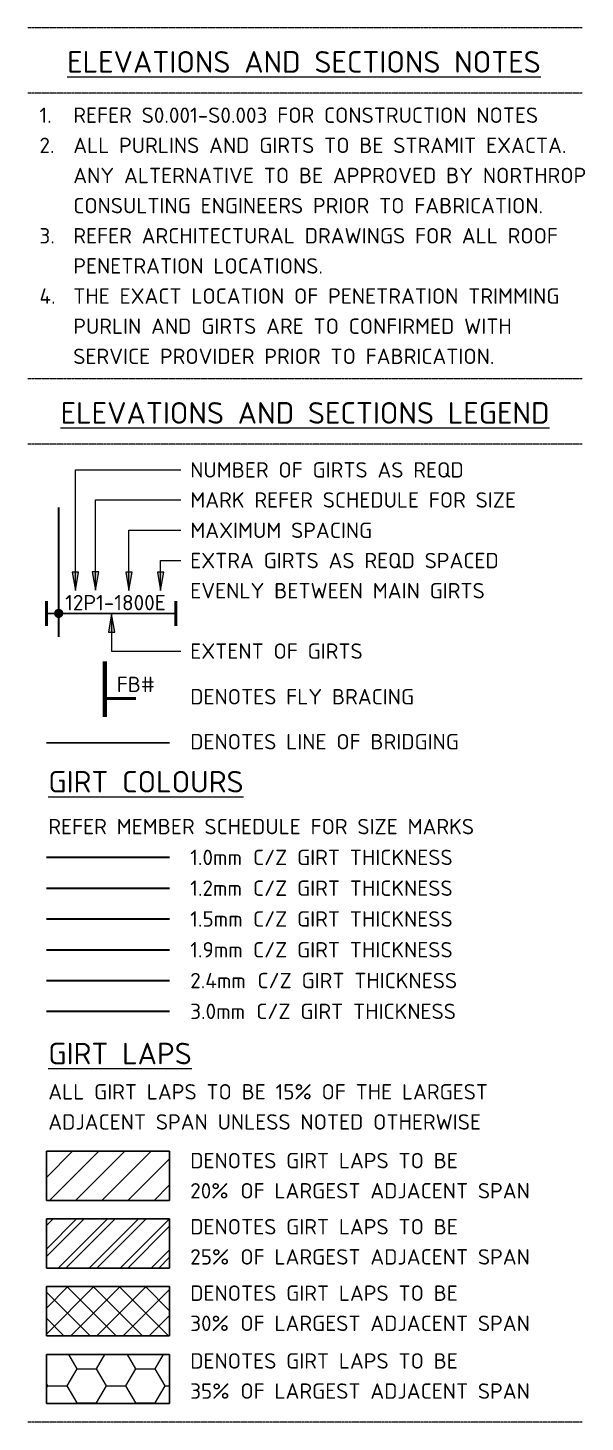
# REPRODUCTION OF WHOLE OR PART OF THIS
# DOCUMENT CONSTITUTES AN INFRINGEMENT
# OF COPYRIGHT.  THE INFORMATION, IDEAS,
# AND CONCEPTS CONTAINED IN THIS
# Model space of a CAD drawing. Header units: millimetres. Extents: x 632 to 645312, y -3890 to 22200.
# Drawn here: x 632 to 9678, y -3890 to 18750 of the extents above; entities that cross this region are included whole.
import ezdxf

# ---------------------------------------------------------------- set-up
doc = ezdxf.new("R2010")
doc.units = ezdxf.units.MM
doc.linetypes.add('Dash', pattern=[7, 5, -2])
doc.linetypes.add('Hidden', pattern=[4, 3, -1])
for name, color, linetype, lineweight in [('A-000-T_TEXT', 231, 'Continuous', 13), ('A-010-M_LINE', 90, 'Continuous', 13), ('Z-060-M_DETAIL', 92, 'Continuous', 25), ('Z-200_P_REF_PLANE', 111, 'Dash', 13)]:
    doc.layers.add(name, color=color, linetype=linetype, lineweight=lineweight)
doc.styles.add('ISOCPEUR', font='isocpeur.ttf', dxfattribs={"height": 250})
doc.styles.add('ISOCPEUR_B', font='', dxfattribs={"height": 250})
doc.styles.add('ISOCPEUR_B_1', font='', dxfattribs={"height": 350})
doc.styles.get('ISOCPEUR_B').set_extended_font_data('ISOCPEUR', bold=True)
doc.styles.get('ISOCPEUR_B_1').set_extended_font_data('ISOCPEUR', bold=True)

# ---------------------------------------------------------------- blocks, each defined once
blk = doc.blocks.new('NRP_Extent _v2_ - 1-100-3221692-_6_0_ STEELWORK SECTIONS LEGEND')
at = {"layer": 'Z-060-M_DETAIL'}
blk.add_hatch(color=256, dxfattribs=at).paths.add_polyline_path([(1132, 9167), (1151, 9170), (1169, 9177), (1185, 9189), (1197, 9205), (1204, 9223), (1207, 9242), (1204, 9262), (1197, 9280), (1185, 9295), (1169, 9307), (1151, 9315), (1132, 9317), (1112, 9315), (1094, 9307), (1079, 9295), (1067, 9280), (1059, 9262), (1057, 9242), (1059, 9223), (1067, 9205), (1079, 9189), (1094, 9177), (1112, 9170)])
at = {"layer": 'Z-060-M_DETAIL', "lineweight": 50}
for p, q in [((932, 9442), (932, 9042)), ((3032, 9442), (3032, 9042))]:
    blk.add_line(p, q, dxfattribs=at)
at = {"layer": 'Z-060-M_DETAIL'}
blk.add_line((3032, 9242), (932, 9242), dxfattribs=at)

msp = doc.modelspace()

# ---------------------------------------------------------------- hatches: boundary and pattern name
at = {"layer": 'A-000-T_TEXT', "lineweight": 18}
for points in [[(1402.1, 9612.4), (1454.9, 9912.4), (1349.2, 9912.4)], [(1730.9, 9617.8), (1783.8, 9917.8), (1678, 9917.8)], [(2272.8, 9612.4), (2325.7, 9912.4), (2219.9, 9912.4)], [(2787.3, 9613.1), (2840.2, 9913.1), (2734.4, 9913.1)], [(1991.3, 9237.5), (1938.4, 8937.5), (2044.2, 8937.5)]]:
    msp.add_hatch(color=7, dxfattribs=at).paths.add_polyline_path(points)
at = {"layer": 'Z-060-M_DETAIL', "lineweight": 18}
h = msp.add_hatch(dxfattribs=at)
h.set_pattern_fill('FP_1', color=8, style=0, pattern_type=2)
h.set_pattern_definition([(45, (0, 0), (-212.132, 212.132), [])])
h.paths.add_polyline_path([(931.7, 510.1), (931.7, -289.9), (2931.7, -289.9), (2931.7, 510.1)])
h = msp.add_hatch(dxfattribs=at)
h.set_pattern_fill('FP_2', color=8, style=0, pattern_type=2)
h.set_pattern_definition([(45, (0, 0), (-251.447, 251.447), []), (45, (0, 381), (-251.447, 251.447), [])])
h.paths.add_polyline_path([(931.7, -589.9), (931.7, -1389.9), (2931.7, -1389.9), (2931.7, -589.9)])
h = msp.add_hatch(dxfattribs=at)
h.set_pattern_fill('FP_3', color=8, style=0, pattern_type=2)
h.set_pattern_definition([(45, (0, 0), (-212.132, 212.132), []), (135, (0, 0), (-212.132, -212.132), [])])
h.paths.add_polyline_path([(931.7, -1689.9), (931.7, -2489.9), (2931.7, -2489.9), (2931.7, -1689.9)])
h = msp.add_hatch(dxfattribs=at)
h.set_pattern_fill('FP_4', color=8, style=0, pattern_type=2)
h.set_pattern_definition([(0, (0, 0), (476.25, 274.963), [317.5, -635]), (120, (0, 0), (-476.25, 274.963), [317.5, -635]), (60, (0, 0), (6e-05, 549.926), [0, -635, 317.5, 0])])
h.paths.add_polyline_path([(931.7, -2789.9), (931.7, -3589.9), (2931.7, -3589.9), (2931.7, -2789.9)])

# ---------------------------------------------------------------- linework, layer by layer
at = {"layer": 'A-000-T_TEXT', "color": 170, "lineweight": 18}
for p, q in [((1402.1, 11572.4), (3117.2, 11572.4)), ((1402.1, 9612.4), (1402.1, 11572.4)), ((1730.9, 11084.2), (3117.2, 11084.2)), ((1730.9, 9617.8), (1730.9, 11084.2)), ((2272.8, 10591), (3117.2, 10591)), ((2272.8, 9612.4), (2272.8, 10591)), ((2787.3, 10100), (3117.2, 10100)), ((2787.3, 9613.1), (2787.3, 10100)), ((1454.9, 9912.4), (1349.2, 9912.4)), ((1349.2, 9912.4), (1402.1, 9612.4)), ((1402.1, 9612.4), (1454.9, 9912.4)), ((1783.8, 9917.8), (1678, 9917.8)), ((1678, 9917.8), (1730.9, 9617.8)), ((1730.9, 9617.8), (1783.8, 9917.8)), ((2325.7, 9912.4), (2219.9, 9912.4)), ((2219.9, 9912.4), (2272.8, 9612.4)), ((2272.8, 9612.4), (2325.7, 9912.4)), ((2840.2, 9913.1), (2734.4, 9913.1)), ((2734.4, 9913.1), (2787.3, 9613.1)), ((2787.3, 9613.1), (2840.2, 9913.1)), ((1991.3, 9237.5), (1938.4, 8937.5)), ((2044.2, 8937.5), (1991.3, 9237.5)), ((1991.3, 9237.5), (1991.3, 8629.7)), ((1938.4, 8937.5), (2044.2, 8937.5)), ((1991.3, 8629.7), (3117.2, 8629.7))]:
    msp.add_line(p, q, dxfattribs=at)
at = {"layer": 'A-010-M_LINE', "lineweight": 35}
for p, q in [((1131.7, 9317.4), (1131.7, 10962.4)), ((1131.7, 8862.4), (1131.7, 9167.4)), ((931.7, 5281.7), (2931.7, 5281.7)), ((931.7, 4781.7), (2931.7, 4781.7)), ((931.7, 4281.7), (2931.7, 4281.7)), ((931.7, 3781.7), (2931.7, 3781.7)), ((931.7, 3281.7), (2931.7, 3281.7)), ((931.7, 2781.7), (2931.7, 2781.7))]:
    msp.add_line(p, q, dxfattribs=at)
at = {"layer": 'A-010-M_LINE', "lineweight": 70}
msp.add_line((1881.7, 8462.4), (1881.7, 7562.4), dxfattribs=at)
at = {"layer": 'A-010-M_LINE', "lineweight": 50}
msp.add_line((1881.7, 7862.4), (2381.7, 7862.4), dxfattribs=at)
at = {"layer": 'A-010-M_LINE', "linetype": 'Hidden', "lineweight": 25}
msp.add_line((931.7, 7142.4), (2931.7, 7142.4), dxfattribs=at)
at = {"layer": 'A-010-M_LINE', "lineweight": 25}
for p, q in [((2931.7, 510.1), (931.7, 510.1)), ((931.7, 510.1), (931.7, -289.9)), ((2931.7, -289.9), (2931.7, 510.1)), ((931.7, -289.9), (2931.7, -289.9)), ((2931.7, -589.9), (931.7, -589.9)), ((931.7, -589.9), (931.7, -1389.9)), ((2931.7, -1389.9), (2931.7, -589.9)), ((931.7, -1389.9), (2931.7, -1389.9)), ((2931.7, -1689.9), (931.7, -1689.9)), ((931.7, -1689.9), (931.7, -2489.9)), ((2931.7, -2489.9), (2931.7, -1689.9)), ((931.7, -2489.9), (2931.7, -2489.9)), ((2931.7, -2789.9), (931.7, -2789.9)), ((931.7, -2789.9), (931.7, -3589.9)), ((2931.7, -3589.9), (2931.7, -2789.9)), ((931.7, -3589.9), (2931.7, -3589.9))]:
    msp.add_line(p, q, dxfattribs=at)
at = {"layer": 'Z-200_P_REF_PLANE'}
for p, q in [((9631.7, 18749.7), (631.7, 18749.7)), ((9631.7, 17691.4), (631.7, 17691.4)), ((9631.7, 13049.7), (631.7, 13049.7)), ((9631.7, 11991.4), (631.7, 11991.4)), ((9631.7, -3889.9), (631.7, -3889.9))]:
    msp.add_line(p, q, dxfattribs=at)

# ---------------------------------------------------------------- block references
at = {"layer": 'Z-060-M_DETAIL'}
msp.add_blockref('NRP_Extent _v2_ - 1-100-3221692-_6_0_ STEELWORK SECTIONS LEGEND', (0, 0), dxfattribs=at)

# ---------------------------------------------------------------- texts
at = {"layer": 'A-000-T_TEXT', "color": 7, "lineweight": 18, "attachment_point": 1}
for s, insert, char_height, width, style in [('\\LELEVATIONS AND SECTIONS NOTES', (1268.7, 18372.8), 350, 9363.71, 'ISOCPEUR_B_1'), ('1.', (819.5, 17457), 250, 665.464, 'ISOCPEUR'), ('REFER S0.001-S0.003 FOR CONSTRUCTION NOTES', (1368.5, 17457), 250, 8970.883, 'ISOCPEUR'), ('2.', (819.5, 16967.5), 250, 665.464, 'ISOCPEUR'), ('ALL PURLINS AND GIRTS TO BE STRAMIT EXACTA. ', (1368.5, 16967.5), 250, 9604.216, 'ISOCPEUR'), ('ANY ALTERNATIVE TO BE APPROVED BY NORTHROP ', (1368.5, 16478), 250, 9764.554, 'ISOCPEUR'), ('CONSULTING ENGINEERS PRIOR TO FABRICATION.', (1368.5, 15988.5), 250, 8858.647, 'ISOCPEUR'), ('3.', (819.5, 15499), 250, 665.464, 'ISOCPEUR'), ('REFER ARCHITECTURAL DRAWINGS FOR ALL ROOF ', (1368.5, 15499), 250, 9419.828, 'ISOCPEUR'), ('PENETRATION LOCATIONS.', (1368.5, 15009.6), 250, 4745.99, 'ISOCPEUR'), ('4.', (819.5, 14520.1), 250, 665.464, 'ISOCPEUR'), ('THE EXACT LOCATION OF PENETRATION TRIMMING ', (1368.5, 14520.1), 250, 9395.777, 'ISOCPEUR'), ('PURLIN AND GIRTS ARE TO CONFIRMED WITH ', (1368.5, 14030.6), 250, 8449.786, 'ISOCPEUR'), ('SERVICE PROVIDER PRIOR TO FABRICATION.', (1368.5, 13541.1), 250, 7984.807, 'ISOCPEUR'), ('\\LELEVATIONS AND SECTIONS LEGEND', (1163.2, 12672.8), 350, 9620.25, 'ISOCPEUR_B_1'), ('NUMBER OF GIRTS AS REQD', (3267.2, 11697.4), 250, 5146.834, 'ISOCPEUR'), ('MARK REFER SCHEDULE FOR SIZE', (3267.2, 11209.2), 250, 6205.061, 'ISOCPEUR'), ('MAXIMUM SPACING', (3267.2, 10716), 250, 3415.189, 'ISOCPEUR'), ('EXTRA GIRTS AS REQD SPACED ', (3267.2, 10225), 250, 6092.825, 'ISOCPEUR'), ('EVENLY BETWEEN MAIN GIRTS', (3267.2, 9735.5), 250, 5619.829, 'ISOCPEUR'), ('12P1-1800E', (1237.1, 9541.9), 250, 1996.202, 'ISOCPEUR'), ('EXTENT OF GIRTS', (3267.2, 8754.7), 250, 3302.952, 'ISOCPEUR'), ('FB#', (2074.6, 8214), 250, 729.536, 'ISOCPEUR'), ('DENOTES FLY BRACING', (3267.2, 8014), 250, 4248.944, 'ISOCPEUR'), ('DENOTES LINE OF BRIDGING', (3267.2, 7283.6), 250, 5026.581, 'ISOCPEUR'), ('\\LGIRT COLOURS', (962.8, 6684), 350, 3832.066, 'ISOCPEUR_B_1'), ('REFER MEMBER SCHEDULE FOR SIZE MARKS', (962.8, 5905.1), 250, 8089.027, 'ISOCPEUR'), ('1.0mm', (3267.2, 5405.1), 250, 1042.194, 'ISOCPEUR_B'), (' C/Z GIRT THICKNESS', (4127.1, 5405.1), 250, 4000.421, 'ISOCPEUR'), ('1.2mm', (3267.2, 4905.1), 250, 1042.194, 'ISOCPEUR_B'), (' C/Z GIRT THICKNESS', (4127.1, 4905.1), 250, 4000.421, 'ISOCPEUR'), ('1.5mm', (3267.2, 4405.1), 250, 1042.194, 'ISOCPEUR_B'), (' C/Z GIRT THICKNESS', (4127.1, 4405.1), 250, 4000.421, 'ISOCPEUR'), ('1.9mm', (3267.2, 3905.1), 250, 1042.194, 'ISOCPEUR_B'), (' C/Z GIRT THICKNESS', (4127.1, 3905.1), 250, 4000.421, 'ISOCPEUR'), ('2.4mm', (3267.2, 3405.1), 250, 1130.379, 'ISOCPEUR_B'), (' C/Z GIRT THICKNESS', (4199.8, 3405.1), 250, 4000.421, 'ISOCPEUR'), ('3.0mm', (3267.2, 2905.1), 250, 1106.329, 'ISOCPEUR_B'), (' C/Z GIRT THICKNESS', (4180, 2905.1), 250, 4000.421, 'ISOCPEUR'), ('\\LGIRT LAPS', (962.8, 2270.2), 350, 2862.024, 'ISOCPEUR_B_1'), ('ALL GIRT LAPS TO BE 15% OF THE LARGEST', (962.8, 1598.6), 250, 8730.377, 'ISOCPEUR_B'), ('ADJACENT SPAN UNLESS NOTED OTHERWISE', (962.8, 1109.1), 250, 8537.972, 'ISOCPEUR_B'), ('DENOTES GIRT LAPS TO BE', (3267.2, 481), 250, 5090.716, 'ISOCPEUR'), ('20%', (3267.2, -8.5), 250, 793.671, 'ISOCPEUR_B'), (' OF LARGEST ADJACENT SPAN', (3922, -8.5), 250, 5740.082, 'ISOCPEUR'), ('DENOTES GIRT LAPS TO BE', (3267.2, -592.3), 250, 5090.716, 'ISOCPEUR'), ('25%', (3267.2, -1081.8), 250, 793.671, 'ISOCPEUR_B'), (' OF LARGEST ADJACENT SPAN', (3922, -1081.8), 250, 5740.082, 'ISOCPEUR'), ('DENOTES GIRT LAPS TO BE', (3267.2, -1671.1), 250, 5090.716, 'ISOCPEUR'), ('30%', (3267.2, -2160.6), 250, 793.671, 'ISOCPEUR_B'), (' OF LARGEST ADJACENT SPAN', (3922, -2160.6), 250, 5740.082, 'ISOCPEUR'), ('DENOTES GIRT LAPS TO BE', (3267.2, -2771.6), 250, 5090.716, 'ISOCPEUR'), ('35%', (3267.2, -3261.1), 250, 793.671, 'ISOCPEUR_B'), (' OF LARGEST ADJACENT SPAN', (3922, -3261.1), 250, 5740.082, 'ISOCPEUR')]:
    msp.add_mtext(s, dxfattribs=dict(at, insert=insert, char_height=char_height, width=width, style=style))

doc.saveas('drawing.dxf')
